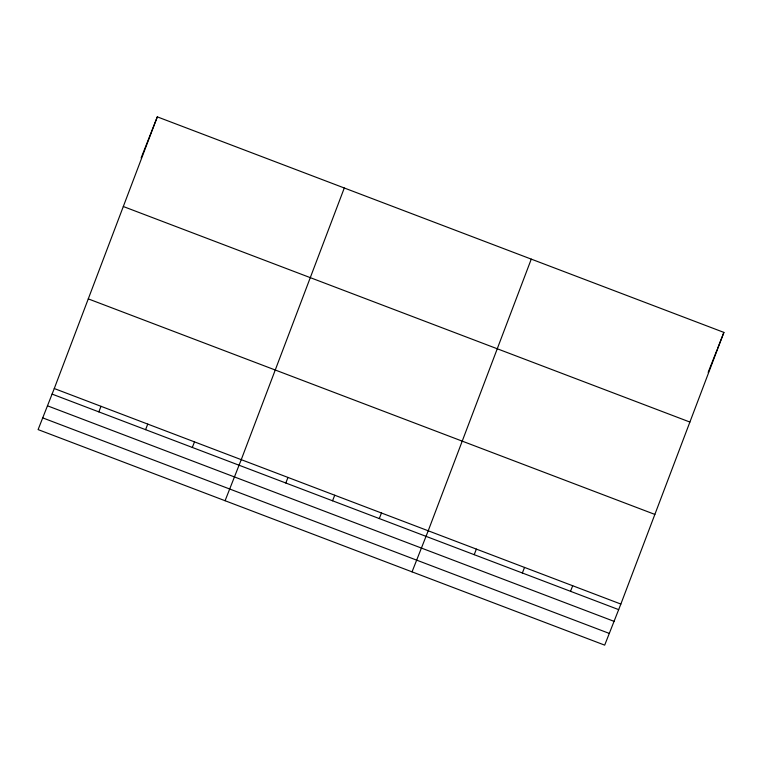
<?xml version="1.0" encoding="UTF-8"?>
<svg xmlns="http://www.w3.org/2000/svg" width="762" height="762" viewBox="0 0 762 762"><rect width="100%" height="100%" fill="white"/><g stroke="black" fill="none" stroke-linecap="round" stroke-linejoin="round"><path stroke-width="1.14" d="M54.273 388.534L157.315 116.862L723.9 332.403L620.859 604.066L604.685 645.138L38.1 429.597L54.273 388.534L620.859 604.066M344.291 187.995L241.249 459.657L225.076 500.729M531.266 259.118L428.215 530.79L412.042 571.852M141.141 157.934L157.315 116.862M98.831 411.871L101.022 406.317M145.571 429.654L147.761 424.101M192.319 447.437L194.5 441.874M285.798 483.003L287.988 477.441M332.546 500.786L334.737 495.224M379.286 518.57L381.476 513.007M474.193 554.669L476.383 549.107M522.351 572.986L524.542 567.423M570.509 591.312L572.7 585.749M708.146 372.399L717.099 349.682M717.518 348.615L723.9 332.403M123.311 206.512L689.896 422.053M88.278 298.885L654.863 514.417M52.083 394.097L618.668 609.629M47.473 405.813L614.048 621.344M42.72 417.881L609.295 633.422"/></g></svg>
